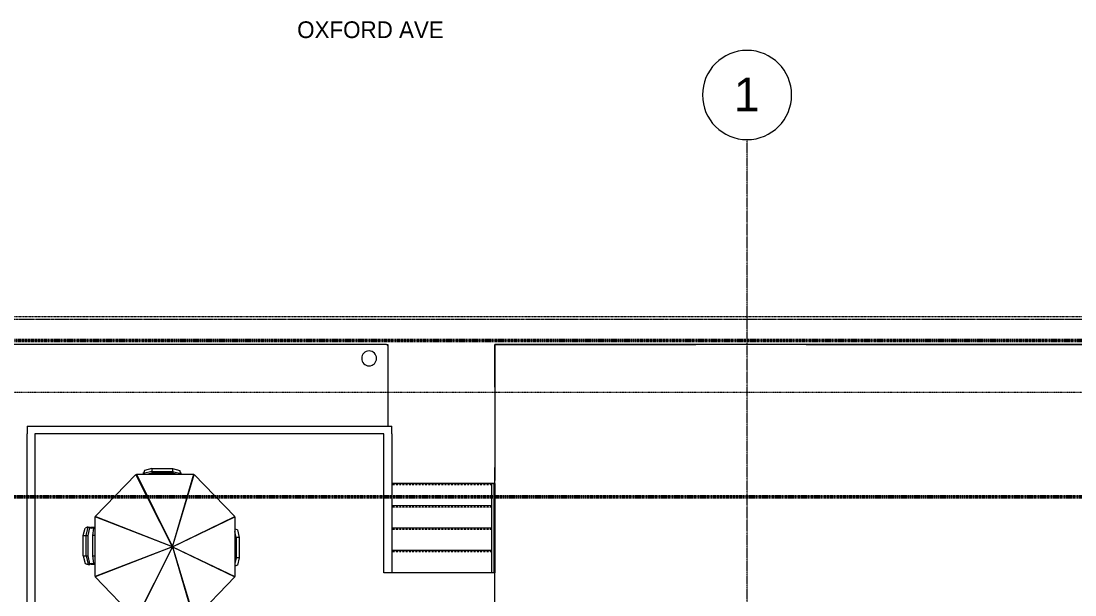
# Model space of a CAD drawing. Header units: inches. Extents: x -4266 to -1814, y 9706 to 12441.
# Drawn here: x -3872 to -3305, y 12132 to 12441 of the extents above; entities that cross this region are included whole.
import ezdxf

# ---------------------------------------------------------------- set-up
doc = ezdxf.new("R2010")
doc.units = ezdxf.units.IN
doc.header["$MEASUREMENT"] = 0
for name, pattern in [('Aligning Line 1_8_', [0.25, 0.125, -0.125]), ('Dash Dot 3_16_', [0.3125, 0.1875, -0.0625, 0, -0.0625]), ('Double Dash 3_8_', [1, 0.375, -0.125, 0.125, -0.125, 0.125, -0.125]), ('Grid Line 1_2_', [0.875, 0.5, -0.125, 0.125, -0.125]), ('Overhead 1_16_', [0.101562, 0.0625, -0.039062])]:
    doc.linetypes.add(name, pattern=pattern)
for name, color, linetype, lineweight in [('A-ANNO-SYMB-1', 150, 'Dash Dot 3_16_', 9), ('A-FLOR-2', 10, 'Continuous', 13), ('A-FLOR-HRAL-1', 7, 'Continuous', 9), ('A-WALL-4', 10, 'Continuous', 13), ('C-PROP-LINE-1', 250, 'Double Dash 3_8_', 50), ('C-TOPO', 7, 'Continuous', 9), ('E-LITE-EQPM-2', 7, 'Continuous', 9), ('G-ANNO-SYMB-1', 147, 'Aligning Line 1_8_', 9), ('G-ANNO-TEXT-1', 147, 'Continuous', 20), ('I-FURN', 30, 'Continuous', 9), ('S-GRID-1', 1, 'Grid Line 1_2_', 9), ('S-GRID-IDEN', 1, 'Continuous', 9), ('S-GRID-IDEN-1', 147, 'Continuous', 9), ('S-STRS-1', 7, 'Continuous', 9), ('S-STRS-3', 7, 'Overhead 1_16_', 9)]:
    doc.layers.add(name, color=color, linetype=linetype, lineweight=lineweight)
doc.styles.add('Arial', font='arial.ttf', dxfattribs={"height": 18})
doc.styles.add('Century Gothic', font='ufonts.com_century-gothic.ttf', dxfattribs={"height": 9})

# ---------------------------------------------------------------- blocks, each defined once
blk = doc.blocks.new('Outdoor Table01 - 02ZUTB01_dwg-2525485-FLOOR PLAN - 1ST FLOOR')
at = {"layer": 'I-FURN'}
for p, q in [((-11, 40.99), (-11.5, 39.37)), ((-7, 40.37), (-11.5, 39.37)), ((-11.42, 39.62), (-11.5, 40)), ((-11.5, 39.5), (-11.5, 40)), ((-7, 41.99), (-11, 40.99)), ((-7, 41.99), (4, 41.99)), ((-7, 41.99), (-7, 40.37)), ((-7, 40.37), (4, 40.37)), ((-7, 40.37), (-7, 39.5)), ((4, 41.99), (8, 40.99)), ((4, 41.99), (4, 40.37)), ((4, 40.37), (8.5, 39.37)), ((4, 40.37), (4, 39.5)), ((8.5, 39.37), (8, 40.99)), ((8.5, 40), (8.42, 39.62)), ((8.5, 39.5), (8.5, 40)), ((-37.47, 16.26), (-15.64, 38.89)), ((4, 0), (-15.64, 38.89)), ((-15.38, 39), (4, 0)), ((-15.38, 39), (15.49, 39)), ((-11.49, 39.42), (-11.5, 39.5)), ((-11.5, 39.37), (-11.5, 39)), ((-11.42, 39), (-11.46, 39.24)), ((-7, 39.5), (-9.25, 39)), ((4, 39.5), (-7, 39.5)), ((6.25, 39), (4, 39.5)), ((4, 0), (15.49, 39)), ((4, 0), (15.74, 38.89)), ((8.46, 39.24), (8.42, 39)), ((8.5, 39.5), (8.49, 39.42)), ((8.5, 39.37), (8.5, 39)), ((15.74, 38.89), (37.57, 16.26)), ((-11.5, 30.7), (-11.5, 31.19)), ((-7.56, 23.27), (-7.74, 23.24)), ((10.22, 20.61), (10.1, 20.71)), ((4, 0), (-37.57, 16)), ((-37.57, -16), (-37.57, 16)), ((4, 0), (-37.47, 16.26)), ((4, 0), (37.57, 16.26)), ((4, 0), (37.68, 16)), ((37.68, 16), (37.68, -16)), ((-43.99, 6), (-42.99, 10)), ((-43.99, -5), (-43.99, 6)), ((-43.99, 6), (-42.37, 6)), ((-41.37, 10.5), (-42.99, 10)), ((-42.37, 6), (-41.37, 10.5)), ((-42.37, -5), (-42.37, 6)), ((-42.37, 6), (-41.5, 6)), ((-41.5, 10.5), (-42, 10.5)), ((-42, 10.5), (-41.62, 10.42)), ((-41.42, 10.49), (-41.5, 10.5)), ((-40.56, 10.23), (-41.5, 6)), ((-41.5, 6), (-41.5, -5)), ((-41.37, 10.5), (-40.5, 10.5)), ((-38.5, 10), (-41.24, 10.46)), ((-40.56, 10.21), (-39.5, 10)), ((-40.5, 10.5), (-40.54, 10.34)), ((-39.7, 10.2), (-40, 10.5)), ((-40, 10.5), (-39, 10.5)), ((-38.5, 10), (-39.5, 10)), ((-38.5, 10), (-39, 10.5)), ((-39, 10.5), (-37.57, 10.5)), ((-39, 10.5), (-37.57, 10.5)), ((-38.5, 10), (-39, 6)), ((-39, 6), (-39, -5)), ((-37.57, 6), (-39, 6)), ((-37.57, 10.31), (-38.5, 10)), ((-23.32, 10.71), (-23.39, 10.54)), ((20.51, 7.84), (20.45, 7.97)), ((23.61, 9.5), (24, 9.5)), ((37.68, 9.44), (38, 9.5)), ((37.68, 9.5), (38, 9.5)), ((38.99, 9), (37.68, 9.4)), ((38.37, 5), (37.68, 8.11)), ((38.99, 9), (39.99, 5)), ((4, 0), (-37.57, -16)), ((4, 0), (-37.47, -16.26)), ((4, 0), (-15.64, -38.89)), ((4, 0), (-15.38, -39)), ((4, 0), (15.49, -39)), ((4, 0), (37.68, -16)), ((4, 0), (37.57, -16.26)), ((4, 0), (15.74, -38.89)), ((38.37, 5), (37.68, 5)), ((39.99, 5), (38.37, 5)), ((38.37, 5), (38.37, -6)), ((39.99, 5), (39.99, -6)), ((-43.99, -5), (-42.99, -9)), ((-43.99, -5), (-42.37, -5)), ((-42.37, -5), (-41.37, -9.5)), ((-42.37, -5), (-41.5, -5)), ((-41.5, -5), (-40.56, -9.23)), ((-39, -5), (-38.5, -9)), ((-39, -5), (-37.57, -5)), ((-42.99, -9), (-41.37, -9.5)), ((-41.62, -9.42), (-42, -9.5)), ((-41.5, -9.5), (-42, -9.5)), ((-41.42, -9.49), (-41.5, -9.5)), ((-41.37, -9.5), (-40.5, -9.5)), ((-38.5, -9), (-41.24, -9.46)), ((-39.5, -9), (-40.56, -9.21)), ((-40.54, -9.34), (-40.5, -9.5)), ((-40, -9.5), (-39.7, -9.2)), ((-39, -9.5), (-40, -9.5)), ((-39.5, -9), (-38.5, -9)), ((-39, -9.5), (-38.5, -9)), ((-37.57, -9.5), (-39, -9.5)), ((-37.57, -9.5), (-39, -9.5)), ((-37.57, -9.31), (-38.5, -9)), ((-23.39, -10.54), (-23.32, -10.71)), ((20.45, -7.97), (20.51, -7.84)), ((25.68, -10.5), (26.1, -10.5)), ((38.37, -6), (37.68, -9.11)), ((38.37, -6), (37.68, -6)), ((38.99, -10), (37.68, -10.4)), ((38, -10.5), (37.68, -10.44)), ((37.68, -10.5), (38, -10.5)), ((39.99, -6), (38.37, -6)), ((39.99, -6), (38.99, -10)), ((-15.64, -38.89), (-37.47, -16.26)), ((37.57, -16.26), (15.74, -38.89)), ((10.1, -20.71), (10.22, -20.61)), ((-8, -23.77), (-8, -24.14)), ((-7.74, -23.24), (-7.56, -23.27)), ((-12.5, -32.68), (-12.5, -33.2)), ((15.49, -39), (-15.38, -39)), ((-12.5, -39.37), (-12.5, -39)), ((-12, -40.99), (-12.5, -39.37)), ((-8, -40.37), (-12.5, -39.37)), ((-12.49, -39.42), (-12.5, -39.5)), ((-12.5, -39.5), (-12.5, -40)), ((-12.5, -40), (-12.42, -39.62)), ((-12.42, -39), (-12.46, -39.24)), ((-10.25, -39), (-8, -39.5)), ((-8, -39.5), (3, -39.5)), ((-8, -40.37), (-8, -39.5)), ((3, -39.5), (5.25, -39)), ((3, -40.37), (7.5, -39.37)), ((3, -40.37), (3, -39.5)), ((7, -40.99), (7.5, -39.37)), ((7.42, -39), (7.46, -39.24)), ((7.42, -39.62), (7.5, -40)), ((7.49, -39.42), (7.5, -39.5)), ((7.5, -39.37), (7.5, -39)), ((7.5, -39.5), (7.5, -40)), ((-8, -41.99), (-12, -40.99)), ((3, -40.37), (-8, -40.37)), ((-8, -41.99), (-8, -40.37)), ((3, -41.99), (-8, -41.99)), ((3, -41.99), (3, -40.37)), ((7, -40.99), (3, -41.99))]:
    blk.add_line(p, q, dxfattribs=at)

msp = doc.modelspace()

# ---------------------------------------------------------------- linework, layer by layer
at = {"layer": 'A-ANNO-SYMB-1'}
for p, q in [((-1883.64479, 12281.42614), (-4015.08301, 12281.42614)), ((-1922.95638, 12280.04045), (-4059.96446, 12280.04045))]:
    msp.add_line(p, q, dxfattribs=at)
at = {"layer": 'A-FLOR-2'}
for p, q in [((-3618.87374, 12143.7894), (-3672.59874, 12143.7894)), ((-3617.12374, 12143.7894), (-3617.37374, 12143.7894)), ((-3617.12374, 12090.6894), (-3617.12374, 12143.7894))]:
    msp.add_line(p, q, dxfattribs=at)
at = {"layer": 'A-FLOR-HRAL-1'}
for p, q in [((-3618.87374, 12191.7894), (-3618.87374, 12143.7894)), ((-3617.37374, 12191.7894), (-3618.87374, 12191.7894)), ((-3618.87374, 12191.7894), (-3618.87374, 12143.7894)), ((-3617.37374, 12143.7894), (-3617.37374, 12191.7894)), ((-3617.37374, 12191.7894), (-3617.37374, 12143.7894)), ((-3674.47374, 12144.04884), (-3674.47374, 12143.7894)), ((-3672.97374, 12143.7894), (-3674.47374, 12143.7894)), ((-3672.97374, 12143.7894), (-3672.97374, 12144.04884)), ((-3617.37374, 12143.7894), (-3618.87374, 12143.7894))]:
    msp.add_line(p, q, dxfattribs=at)
at = {"layer": 'A-FLOR-HRAL-1', "flags": 128}
for points in [[(-3618.20594, 12191.7894), (-3618.12374, 12191.7894), (-3618.04153, 12191.7894)], [(-3618.04153, 12143.7894), (-3618.12374, 12143.7894), (-3618.20594, 12143.7894)]]:
    msp.add_lwpolyline(points, dxfattribs=at)
at = {"layer": 'A-WALL-4'}
for p, q in [((-3868.84874, 12222.7144), (-3672.59874, 12222.7144)), ((-3868.84874, 12222.7144), (-3868.84874, 12218.4644)), ((-3868.84874, 12084.3394), (-3868.84874, 12218.4644)), ((-3676.84874, 12218.4644), (-3864.59874, 12218.4644)), ((-3864.59874, 12218.4644), (-3864.59874, 12088.5894)), ((-3676.84874, 12143.7894), (-3676.84874, 12218.4644)), ((-3672.59874, 12218.4644), (-3672.59874, 12222.7144)), ((-3672.59874, 12218.4644), (-3672.59874, 12143.7894)), ((-3672.59874, 12143.7894), (-3676.84874, 12143.7894))]:
    msp.add_line(p, q, dxfattribs=at)
at = {"layer": 'C-PROP-LINE-1'}
for p, q in [((-3989.61052, 12268.68951), (-1910.89642, 12268.68951)), ((-3929.52303, 12184.68951), (-1910.89642, 12184.68951))]:
    msp.add_line(p, q, dxfattribs=at)
at = {"layer": 'C-TOPO'}
for p, q in [((-3675.40173, 12266.58911), (-3990.28418, 12266.58911)), ((-3675.40173, 12266.58911), (-3990.28418, 12266.58911)), ((-3675.40173, 12266.58911), (-3674.72388, 12266.58911)), ((-3675.40173, 12266.58911), (-3674.72388, 12266.58911)), ((-3674.72388, 12265.81934), (-3674.72388, 12266.58911)), ((-3674.72388, 12266.58911), (-3674.72388, 12265.81934)), ((-3674.72388, 12265.81934), (-3674.72388, 12222.7144)), ((-3674.72388, 12265.81934), (-3674.72388, 12222.7144)), ((-3508.91895, 12266.58911), (-3617.12366, 12266.58911)), ((-3617.12366, 12243.58447), (-3617.12366, 12266.58911)), ((-3617.12366, 12266.58911), (-3508.91895, 12266.58911)), ((-3617.12366, 12266.58911), (-3617.12366, 12243.58447)), ((-3449.54773, 12266.58911), (-3508.91895, 12266.58911)), ((-3449.54773, 12266.58911), (-3508.91895, 12266.58911)), ((-3449.54773, 12266.58911), (-3397.05066, 12266.58911)), ((-3397.05066, 12266.58911), (-3449.54773, 12266.58911)), ((-3397.05066, 12266.58911), (-3339.31311, 12266.58911)), ((-3339.31311, 12266.58911), (-3397.05066, 12266.58911)), ((-3264.03809, 12266.58911), (-3339.31311, 12266.58911)), ((-3339.31311, 12266.58911), (-3264.03809, 12266.58911)), ((-3617.12366, 12243.58447), (-3617.12366, 12200.41992)), ((-3617.12366, 12243.58447), (-3617.12366, 12200.41992)), ((-3617.12366, 12200.41992), (-3617.12366, 12193.40918)), ((-3617.12366, 12193.40918), (-3617.12366, 12200.41992)), ((-3617.12366, 12191.7894), (-3617.12366, 12193.40918)), ((-3617.12366, 12191.7894), (-3617.12366, 12193.40918))]:
    msp.add_line(p, q, dxfattribs=at)
at = {"layer": 'E-LITE-EQPM-2'}
for start, end in [(0, 180), (180, 0)]:
    msp.add_arc((-3684.72089, 12259.07606), 4, start, end, dxfattribs=at)
at = {"layer": 'G-ANNO-SYMB-1'}
for p, q in [((-1926.94838, 12280.05907), (-4071.96446, 12280.05907)), ((-1910.89642, 12240.74859), (-4009.5295, 12240.74859))]:
    msp.add_line(p, q, dxfattribs=at)
at = {"layer": 'S-GRID-1'}
msp.add_line((-3481.32374, 9836.17969), (-3481.32374, 12376.79045), dxfattribs=at)
at = {"layer": 'S-GRID-IDEN-1'}
for start, end in [(0, 180), (180, 0)]:
    msp.add_arc((-3481.32374, 12400.79045), 24, start, end, dxfattribs=at)
at = {"layer": 'S-STRS-1'}
for p, q in [((-3618.87374, 12191.7894), (-3672.59874, 12191.7894)), ((-3617.12374, 12191.7894), (-3617.37374, 12191.7894)), ((-3617.12374, 12191.7894), (-3617.12374, 12179.7894)), ((-3618.87374, 12179.7894), (-3672.59874, 12179.7894)), ((-3617.12374, 12179.7894), (-3617.37374, 12179.7894)), ((-3617.12374, 12179.7894), (-3617.12374, 12167.7894)), ((-3618.87374, 12167.7894), (-3672.59874, 12167.7894)), ((-3617.12374, 12167.7894), (-3617.37374, 12167.7894)), ((-3617.12374, 12167.7894), (-3617.12374, 12155.7894)), ((-3618.87374, 12155.7894), (-3672.59874, 12155.7894)), ((-3617.12374, 12155.7894), (-3617.37374, 12155.7894)), ((-3617.12374, 12155.7894), (-3617.12374, 12143.7894)), ((-3618.87374, 12143.7894), (-3672.59874, 12143.7894)), ((-3617.12374, 12143.7894), (-3617.37374, 12143.7894))]:
    msp.add_line(p, q, dxfattribs=at)
at = {"layer": 'S-STRS-3'}
for p, q in [((-3618.87374, 12191.0394), (-3672.59874, 12191.0394)), ((-3617.12374, 12191.0394), (-3617.37374, 12191.0394)), ((-3618.87374, 12179.0394), (-3672.59874, 12179.0394)), ((-3617.12374, 12179.0394), (-3617.37374, 12179.0394)), ((-3618.87374, 12167.0394), (-3672.59874, 12167.0394)), ((-3617.12374, 12167.0394), (-3617.37374, 12167.0394)), ((-3618.87374, 12155.0394), (-3672.59874, 12155.0394)), ((-3617.12374, 12155.0394), (-3617.37374, 12155.0394))]:
    msp.add_line(p, q, dxfattribs=at)

# ---------------------------------------------------------------- block references
msp.add_blockref('Outdoor Table01 - 02ZUTB01_dwg-2525485-FLOOR PLAN - 1ST FLOOR', (-3794.63759, 12157.7894))

# ---------------------------------------------------------------- texts
at = {"layer": 'G-ANNO-TEXT-1', "insert": (-3723.46024, 12440.41726), "char_height": 9, "width": 99.384, "attachment_point": 1, "style": 'Century Gothic'}
msp.add_mtext('OXFORD AVE', dxfattribs=at)
at = {"layer": 'S-GRID-IDEN', "insert": (-3488.45276, 12410.07839), "char_height": 18, "width": 16.968, "attachment_point": 1, "style": 'Arial'}
msp.add_mtext('1', dxfattribs=at)

doc.saveas('drawing.dxf')
